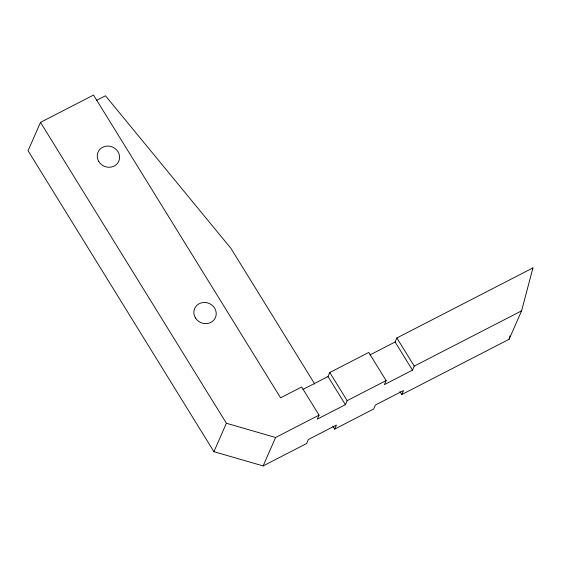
<?xml version="1.0" encoding="UTF-8"?>
<svg xmlns="http://www.w3.org/2000/svg" width="561" height="561" viewBox="0 0 561 561"><rect width="100%" height="100%" fill="white"/><g stroke="black" fill="none" stroke-linecap="round" stroke-linejoin="round"><path stroke-width="0.84" d="M399.937 391.585L401.774 394.551L509.108 339.286L509.998 335.92M509.108 339.286L521.59 310.857L532.95 267.906L396.858 337.967L395.098 341.993L370.022 354.903M302.933 389.439L328.01 376.529L329.777 372.504L368.752 352.441L386.136 380.589L347.168 400.652L345.401 404.677L317.288 419.151L319.055 415.126L301.664 386.978L280.577 397.833L93.533 95.075L40.504 122.382L28.05 150.727L213.909 451.682L263.13 465.925L306.572 443.562L308.34 439.536L336.453 425.063L334.686 429.088L332.855 426.122M213.909 451.682L226.392 423.26L40.504 122.382M263.13 465.925L275.605 437.496L319.055 415.126M386.136 380.589L384.376 384.615L412.482 370.141L414.249 366.116L521.59 310.857M401.774 394.551L403.534 390.533L375.421 405.007L373.661 409.018L334.686 429.088M532.256 269.483L532.95 267.906M96.436 100.433L105.482 95.777L230.915 248.348L314.805 384.131M226.392 423.26L275.605 437.496M396.858 337.967L414.249 366.116M395.098 341.993L412.482 370.141M329.777 372.504L347.168 400.652M328.01 376.529L345.401 404.677M98.841 161.603A11.339 10.456 23.7 0 0 118.238 162.325A11.339 10.456 23.7 0 0 108.196 146.077A11.339 10.456 23.7 0 0 98.841 161.603M195.459 317.982A11.339 10.456 23.7 0 0 214.849 318.711A11.339 10.456 23.7 0 0 204.814 302.456A11.339 10.456 23.7 0 0 195.459 317.982"/></g></svg>
